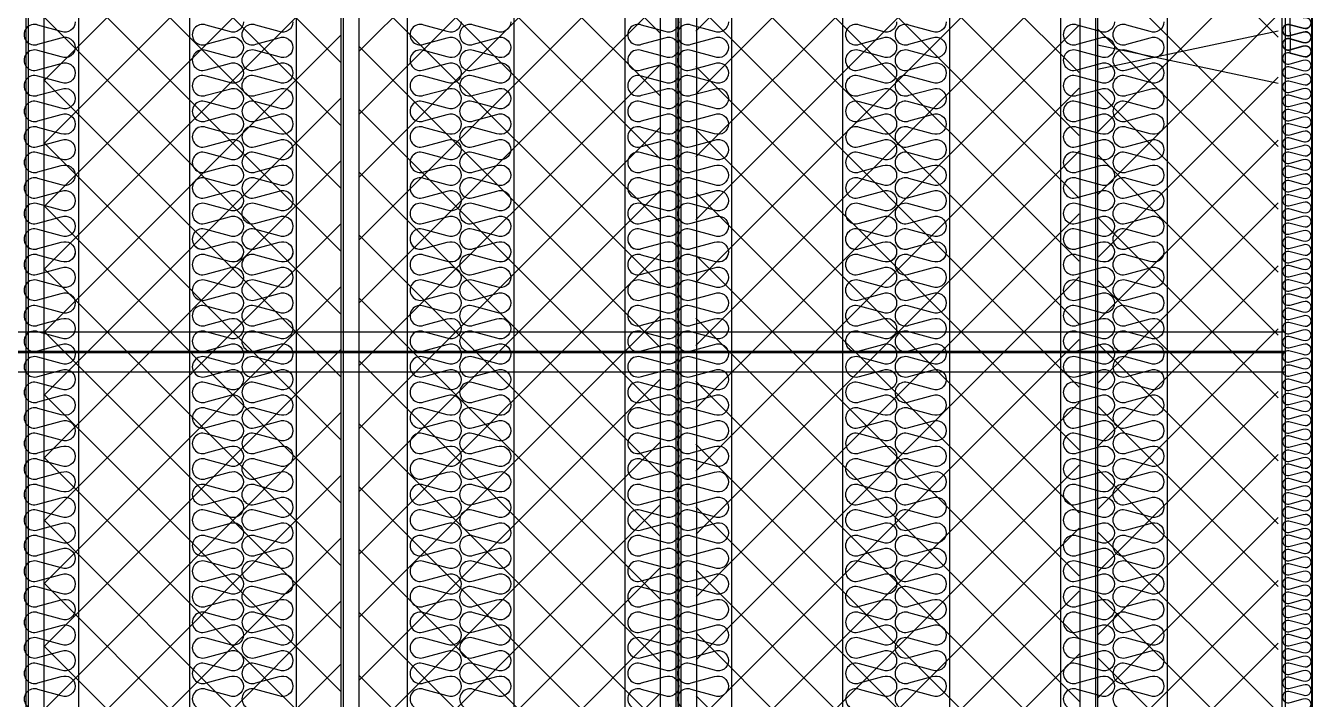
# Model space of a CAD drawing. Header units: millimetres. Extents: x 2773 to 32180, y 2797 to 23592.
# Drawn here: x 22864 to 24672, y 10596 to 11543 of the extents above; entities that cross this region are included whole.
import ezdxf

# ---------------------------------------------------------------- set-up
doc = ezdxf.new("R2010")
doc.units = ezdxf.units.MM
doc.layers.add('SMS', color=220, linetype='Continuous')

# ---------------------------------------------------------------- blocks, each defined once
blk = doc.blocks.new('2')
at = {"ltscale": 500}
h = blk.add_hatch(dxfattribs=at)
h.set_pattern_fill('ANSI37', color=251, scale=500)
h.set_pattern_definition([(45, (-5653.03, -2985.436), (-44.19417, 44.19417), []), (135, (-5653.03, -2985.436), (-44.19417, -44.19417), [])])
h.paths.add_polyline_path([(23806.2, 9625.4), (24344.8, 9625.4), (24343.2, 12481.1), (23804.6, 12481.1)])
h = blk.add_hatch(dxfattribs=at)
h.set_pattern_fill('ANSI37', color=251, scale=500)
h.set_pattern_definition([(45, (-5704.03, -2985.436), (-44.19417, 44.19417), []), (135, (-5704.03, -2985.436), (-44.19417, -44.19417), [])])
h.paths.add_polyline_path([(22888.8, 9625.4), (23306.6, 9625.4), (23306.6, 12458.4), (22888.8, 12458.4)])
h = blk.add_hatch(dxfattribs=at)
h.set_pattern_fill('ANSI37', color=251, scale=500)
h.set_pattern_definition([(45, (-5656.03, -2985.436), (-44.19417, 44.19417), []), (135, (-5656.03, -2985.436), (-44.19417, -44.19417), [])])
h.paths.add_polyline_path([(23755.1, 12458.4), (23331.6, 12458.4), (23331.6, 9625.4), (23755.1, 9625.4)])
at = {"color": 251, "ltscale": 500}
for p, q in [((22863.6, 12519.9), (22863.6, 9563.9)), ((23780.2, 12519.9), (23780.2, 9563.9)), ((23781.1, 12519.9), (23781.1, 9563.9)), ((22866.8, 12480.9), (22866.8, 9602.9)), ((22888.8, 12480.9), (22888.8, 9602.9)), ((23755.1, 12480.9), (23755.1, 9602.9)), ((23777.1, 12480.9), (23777.1, 9602.9)), ((23784.2, 12480.9), (23784.2, 9602.9)), ((23806.2, 12480.9), (23806.2, 9602.9)), ((23306.6, 12458.4), (23306.6, 9625.4)), ((23309.6, 12458.4), (23309.6, 9625.4)), ((23331.6, 12458.4), (23331.6, 9625.4)), ((24344.8, 12458.4), (24344.8, 9625.4)), ((24366.8, 12458.4), (24366.8, 9625.4)), ((24369.8, 12458.4), (24369.8, 9625.4))]:
    blk.add_line(p, q, dxfattribs=at)
at = {"color": 7}
for p, q in [((24628.6, 12522.9), (24628.6, 9602.9)), ((24670.6, 12522.9), (24670.6, 9522.9)), ((22937.6, 12481.1), (22937.6, 9602.9)), ((23093.6, 12481.1), (23093.6, 9602.9)), ((23243.6, 12481.1), (23243.6, 9602.9)), ((23399.6, 12481.1), (23399.6, 9602.9)), ((23549.6, 12481.1), (23549.6, 9602.9)), ((23705.6, 12481.1), (23705.6, 9602.9)), ((23855.6, 12481.1), (23855.6, 9602.9)), ((24011.6, 12481.1), (24011.6, 9602.9)), ((24161.6, 12481.1), (24161.6, 9602.9)), ((24317.6, 12481.1), (24317.6, 9602.9)), ((24467.6, 12481.1), (24467.6, 9602.9))]:
    blk.add_line(p, q, dxfattribs=at)
for p, q in [((24670.6, 12522.9), (24670.6, 9522.9)), ((24633.4, 12166.6), (24633.4, 9979.2)), ((24671.6, 11875.6), (24671.6, 9979.2)), ((24671.6, 11875.6), (24671.6, 9979.2)), ((21709.8, 11112.8), (24633.4, 11112.8)), ((21709.8, 11085.6), (24633.4, 11085.6)), ((21709.8, 11083.7), (24633.4, 11083.7)), ((21709.8, 11056.5), (24633.4, 11056.5))]:
    blk.add_line(p, q)
at = {"color": 251, "linetype": 'Continuous', "ltscale": 500}
for p, q in [((24623.6, 11526.8), (24369.8, 11780.7)), ((24369.8, 11393.4), (24623.6, 11647.2)), ((24623.6, 11373.3), (24369.8, 11627.1)), ((24369.8, 11305), (24623.6, 11558.8)), ((24623.6, 11284.9), (24369.8, 11538.7)), ((24369.8, 11481.8), (24623.6, 11535.6)), ((24623.6, 11461.7), (24369.8, 11515.5)), ((24369.8, 11216.6), (24623.6, 11470.5)), ((24623.6, 11196.5), (24369.8, 11450.3)), ((24369.8, 11128.2), (24623.6, 11382.1)), ((24623.6, 11108.1), (24369.8, 11362)), ((24369.8, 11039.8), (24623.6, 11293.7)), ((24623.6, 11019.7), (24369.8, 11273.6)), ((24369.8, 10951.4), (24623.6, 11205.3)), ((24623.6, 10931.3), (24369.8, 11185.2)), ((24369.8, 10863.1), (24623.6, 11116.9)), ((24623.6, 10842.9), (24369.8, 11096.8)), ((24369.8, 10774.7), (24623.6, 11028.5)), ((24623.6, 10754.6), (24369.8, 11008.4)), ((24369.8, 10686.3), (24623.6, 10940.1)), ((24623.6, 10666.2), (24369.8, 10920)), ((24369.8, 10597.9), (24623.6, 10851.7)), ((24623.6, 10577.8), (24369.8, 10831.6)), ((24369.8, 10509.5), (24623.6, 10763.3)), ((24623.6, 10489.4), (24369.8, 10743.2)), ((24369.8, 10421.1), (24623.6, 10675)), ((24623.6, 10401), (24369.8, 10654.9))]:
    blk.add_line(p, q, dxfattribs=at)
at = {"ltscale": 500, "elevation": 0}
blk.add_lwpolyline([(21671.6, 12231.9), (24671.6, 12231.9), (24671.6, 9522.8), (21671.6, 9522.8)], close=True, dxfattribs=at)
at = {"layer": 'SMS', "color": 5}
for points in [[(22933.1, 11548.2, -0.524856), (22913.6, 11534.8), (22880.8, 11543.7, 1.449198), (22880.8, 11516.8), (22913.6, 11525.7, -0.524856), (22933.1, 11512.3, -0.524856), (22913.6, 11498.9), (22880.8, 11507.8, 1.449198), (22880.8, 11480.9), (22913.6, 11489.8, -0.524856), (22933.1, 11476.4, -0.524856), (22913.6, 11462.9), (22880.8, 11471.9, 1.449198), (22880.8, 11445), (22913.6, 11453.9, -0.524856), (22933.1, 11440.5, -0.524856), (22913.6, 11427), (22880.8, 11435.9, 1.449198), (22880.8, 11409.1), (22913.6, 11418, -0.524856), (22933.1, 11404.6, -0.524856), (22913.6, 11391.1), (22880.8, 11400, 1.449198), (22880.8, 11373.2), (22913.6, 11382.1, -0.524856), (22933.1, 11368.6, -0.524856), (22913.6, 11355.2), (22880.8, 11364.1, 1.449198), (22880.8, 11337.3), (22913.6, 11346.2, -0.524856), (22933.1, 11332.7, -0.524856), (22913.6, 11319.3), (22880.8, 11328.2, 1.449198), (22880.8, 11301.4), (22913.6, 11310.3, -0.524856), (22933.1, 11296.8, -0.524856), (22913.6, 11283.4), (22880.8, 11292.3, 1.449198), (22880.8, 11265.4), (22913.6, 11274.3, -0.524856), (22933.1, 11260.9, -0.524856), (22913.6, 11247.5), (22880.8, 11256.4, 1.449198), (22880.8, 11229.5), (22913.6, 11238.4, -0.524856), (22933.1, 11225, -0.417249), (22918.6, 11210.6)], [(23169.5, 11548.2, -0.524856), (23150, 11534.8), (23117.1, 11543.7, 1.449198), (23117.1, 11516.8), (23150, 11525.7, -0.524856), (23169.5, 11512.3, -0.524856), (23150, 11498.9), (23117.1, 11507.8, 1.449198), (23117.1, 11480.9), (23150, 11489.8, -0.524856), (23169.5, 11476.4, -0.524856), (23150, 11462.9), (23117.1, 11471.9, 1.449198), (23117.1, 11445), (23150, 11453.9, -0.524856), (23169.5, 11440.5, -0.524856), (23150, 11427), (23117.1, 11435.9, 1.449198), (23117.1, 11409.1), (23150, 11418, -0.524856), (23169.5, 11404.6, -0.524856), (23150, 11391.1), (23117.1, 11400, 1.449198), (23117.1, 11373.2), (23150, 11382.1, -0.524856), (23169.5, 11368.6, -0.524856), (23150, 11355.2), (23117.1, 11364.1, 1.449198), (23117.1, 11337.3), (23150, 11346.2, -0.524856), (23169.5, 11332.7, -0.524856), (23150, 11319.3), (23117.1, 11328.2, 1.449198), (23117.1, 11301.4), (23150, 11310.3, -0.524856), (23169.5, 11296.8, -0.524856), (23150, 11283.4), (23117.1, 11292.3, 1.449198), (23117.1, 11265.4), (23150, 11274.3, -0.524856), (23169.5, 11260.9, -0.524856), (23150, 11247.5), (23117.1, 11256.4, 1.449198), (23117.1, 11229.5), (23150, 11238.4, -0.524856), (23169.5, 11225, -0.417249), (23155, 11210.6)], [(23239.1, 11548.2, -0.524856), (23219.6, 11534.8), (23186.8, 11543.7, 1.449198), (23186.8, 11516.8), (23219.6, 11525.7, -0.524856), (23239.1, 11512.3, -0.524856), (23219.6, 11498.9), (23186.8, 11507.8, 1.449198), (23186.8, 11480.9), (23219.6, 11489.8, -0.524856), (23239.1, 11476.4, -0.524856), (23219.6, 11462.9), (23186.8, 11471.9, 1.449198), (23186.8, 11445), (23219.6, 11453.9, -0.524856), (23239.1, 11440.5, -0.524856), (23219.6, 11427), (23186.8, 11435.9, 1.449198), (23186.8, 11409.1), (23219.6, 11418, -0.524856), (23239.1, 11404.6, -0.524856), (23219.6, 11391.1), (23186.8, 11400, 1.449198), (23186.8, 11373.2), (23219.6, 11382.1, -0.524856), (23239.1, 11368.6, -0.524856), (23219.6, 11355.2), (23186.8, 11364.1, 1.449198), (23186.8, 11337.3), (23219.6, 11346.2, -0.524856), (23239.1, 11332.7, -0.524856), (23219.6, 11319.3), (23186.8, 11328.2, 1.449198), (23186.8, 11301.4), (23219.6, 11310.3, -0.524856), (23239.1, 11296.8, -0.524856), (23219.6, 11283.4), (23186.8, 11292.3, 1.449198), (23186.8, 11265.4), (23219.6, 11274.3, -0.524856), (23239.1, 11260.9, -0.524856), (23219.6, 11247.5), (23186.8, 11256.4, 1.449198), (23186.8, 11229.5), (23219.6, 11238.4, -0.524856), (23239.1, 11225, -0.417249), (23224.6, 11210.6)], [(23475.5, 11548.2, -0.524856), (23456, 11534.8), (23423.1, 11543.7, 1.449198), (23423.1, 11516.8), (23456, 11525.7, -0.524856), (23475.5, 11512.3, -0.524856), (23456, 11498.9), (23423.1, 11507.8, 1.449198), (23423.1, 11480.9), (23456, 11489.8, -0.524856), (23475.5, 11476.4, -0.524856), (23456, 11462.9), (23423.1, 11471.9, 1.449198), (23423.1, 11445), (23456, 11453.9, -0.524856), (23475.5, 11440.5, -0.524856), (23456, 11427), (23423.1, 11435.9, 1.449198), (23423.1, 11409.1), (23456, 11418, -0.524856), (23475.5, 11404.6, -0.524856), (23456, 11391.1), (23423.1, 11400, 1.449198), (23423.1, 11373.2), (23456, 11382.1, -0.524856), (23475.5, 11368.6, -0.524856), (23456, 11355.2), (23423.1, 11364.1, 1.449198), (23423.1, 11337.3), (23456, 11346.2, -0.524856), (23475.5, 11332.7, -0.524856), (23456, 11319.3), (23423.1, 11328.2, 1.449198), (23423.1, 11301.4), (23456, 11310.3, -0.524856), (23475.5, 11296.8, -0.524856), (23456, 11283.4), (23423.1, 11292.3, 1.449198), (23423.1, 11265.4), (23456, 11274.3, -0.524856), (23475.5, 11260.9, -0.524856), (23456, 11247.5), (23423.1, 11256.4, 1.449198), (23423.1, 11229.5), (23456, 11238.4, -0.524856), (23475.5, 11225, -0.417249), (23461, 11210.6)], [(23545.1, 11548.2, -0.524856), (23525.6, 11534.8), (23492.8, 11543.7, 1.449198), (23492.8, 11516.8), (23525.6, 11525.7, -0.524856), (23545.1, 11512.3, -0.524856), (23525.6, 11498.9), (23492.8, 11507.8, 1.449198), (23492.8, 11480.9), (23525.6, 11489.8, -0.524856), (23545.1, 11476.4, -0.524856), (23525.6, 11462.9), (23492.8, 11471.9, 1.449198), (23492.8, 11445), (23525.6, 11453.9, -0.524856), (23545.1, 11440.5, -0.524856), (23525.6, 11427), (23492.8, 11435.9, 1.449198), (23492.8, 11409.1), (23525.6, 11418, -0.524856), (23545.1, 11404.6, -0.524856), (23525.6, 11391.1), (23492.8, 11400, 1.449198), (23492.8, 11373.2), (23525.6, 11382.1, -0.524856), (23545.1, 11368.6, -0.524856), (23525.6, 11355.2), (23492.8, 11364.1, 1.449198), (23492.8, 11337.3), (23525.6, 11346.2, -0.524856), (23545.1, 11332.7, -0.524856), (23525.6, 11319.3), (23492.8, 11328.2, 1.449198), (23492.8, 11301.4), (23525.6, 11310.3, -0.524856), (23545.1, 11296.8, -0.524856), (23525.6, 11283.4), (23492.8, 11292.3, 1.449198), (23492.8, 11265.4), (23525.6, 11274.3, -0.524856), (23545.1, 11260.9, -0.524856), (23525.6, 11247.5), (23492.8, 11256.4, 1.449198), (23492.8, 11229.5), (23525.6, 11238.4, -0.524856), (23545.1, 11225, -0.417249), (23530.6, 11210.6)], [(23781.5, 11548.2, -0.524856), (23762, 11534.8), (23729.1, 11543.7, 1.449198), (23729.1, 11516.8), (23762, 11525.7, -0.524856), (23781.5, 11512.3, -0.524856), (23762, 11498.9), (23729.1, 11507.8, 1.449198), (23729.1, 11480.9), (23762, 11489.8, -0.524856), (23781.5, 11476.4, -0.524856), (23762, 11462.9), (23729.1, 11471.9, 1.449198), (23729.1, 11445), (23762, 11453.9, -0.524856), (23781.5, 11440.5, -0.524856), (23762, 11427), (23729.1, 11435.9, 1.449198), (23729.1, 11409.1), (23762, 11418, -0.524856), (23781.5, 11404.6, -0.524856), (23762, 11391.1), (23729.1, 11400, 1.449198), (23729.1, 11373.2), (23762, 11382.1, -0.524856), (23781.5, 11368.6, -0.524856), (23762, 11355.2), (23729.1, 11364.1, 1.449198), (23729.1, 11337.3), (23762, 11346.2, -0.524856), (23781.5, 11332.7, -0.524856), (23762, 11319.3), (23729.1, 11328.2, 1.449198), (23729.1, 11301.4), (23762, 11310.3, -0.524856), (23781.5, 11296.8, -0.524856), (23762, 11283.4), (23729.1, 11292.3, 1.449198), (23729.1, 11265.4), (23762, 11274.3, -0.524856), (23781.5, 11260.9, -0.524856), (23762, 11247.5), (23729.1, 11256.4, 1.449198), (23729.1, 11229.5), (23762, 11238.4, -0.524856), (23781.5, 11225, -0.417249), (23767, 11210.6)], [(23851.1, 11548.2, -0.524856), (23831.6, 11534.8), (23798.8, 11543.7, 1.449198), (23798.8, 11516.8), (23831.6, 11525.7, -0.524856), (23851.1, 11512.3, -0.524856), (23831.6, 11498.9), (23798.8, 11507.8, 1.449198), (23798.8, 11480.9), (23831.6, 11489.8, -0.524856), (23851.1, 11476.4, -0.524856), (23831.6, 11462.9), (23798.8, 11471.9, 1.449198), (23798.8, 11445), (23831.6, 11453.9, -0.524856), (23851.1, 11440.5, -0.524856), (23831.6, 11427), (23798.8, 11435.9, 1.449198), (23798.8, 11409.1), (23831.6, 11418, -0.524856), (23851.1, 11404.6, -0.524856), (23831.6, 11391.1), (23798.8, 11400, 1.449198), (23798.8, 11373.2), (23831.6, 11382.1, -0.524856), (23851.1, 11368.6, -0.524856), (23831.6, 11355.2), (23798.8, 11364.1, 1.449198), (23798.8, 11337.3), (23831.6, 11346.2, -0.524856), (23851.1, 11332.7, -0.524856), (23831.6, 11319.3), (23798.8, 11328.2, 1.449198), (23798.8, 11301.4), (23831.6, 11310.3, -0.524856), (23851.1, 11296.8, -0.524856), (23831.6, 11283.4), (23798.8, 11292.3, 1.449198), (23798.8, 11265.4), (23831.6, 11274.3, -0.524856), (23851.1, 11260.9, -0.524856), (23831.6, 11247.5), (23798.8, 11256.4, 1.449198), (23798.8, 11229.5), (23831.6, 11238.4, -0.524856), (23851.1, 11225, -0.417249), (23836.6, 11210.6)], [(24087.5, 11548.2, -0.524856), (24068, 11534.8), (24035.1, 11543.7, 1.449198), (24035.1, 11516.8), (24068, 11525.7, -0.524856), (24087.5, 11512.3, -0.524856), (24068, 11498.9), (24035.1, 11507.8, 1.449198), (24035.1, 11480.9), (24068, 11489.8, -0.524856), (24087.5, 11476.4, -0.524856), (24068, 11462.9), (24035.1, 11471.9, 1.449198), (24035.1, 11445), (24068, 11453.9, -0.524856), (24087.5, 11440.5, -0.524856), (24068, 11427), (24035.1, 11435.9, 1.449198), (24035.1, 11409.1), (24068, 11418, -0.524856), (24087.5, 11404.6, -0.524856), (24068, 11391.1), (24035.1, 11400, 1.449198), (24035.1, 11373.2), (24068, 11382.1, -0.524856), (24087.5, 11368.6, -0.524856), (24068, 11355.2), (24035.1, 11364.1, 1.449198), (24035.1, 11337.3), (24068, 11346.2, -0.524856), (24087.5, 11332.7, -0.524856), (24068, 11319.3), (24035.1, 11328.2, 1.449198), (24035.1, 11301.4), (24068, 11310.3, -0.524856), (24087.5, 11296.8, -0.524856), (24068, 11283.4), (24035.1, 11292.3, 1.449198), (24035.1, 11265.4), (24068, 11274.3, -0.524856), (24087.5, 11260.9, -0.524856), (24068, 11247.5), (24035.1, 11256.4, 1.449198), (24035.1, 11229.5), (24068, 11238.4, -0.524856), (24087.5, 11225, -0.417249), (24073, 11210.6)], [(24157.1, 11548.2, -0.524856), (24137.6, 11534.8), (24104.8, 11543.7, 1.449198), (24104.8, 11516.8), (24137.6, 11525.7, -0.524856), (24157.1, 11512.3, -0.524856), (24137.6, 11498.9), (24104.8, 11507.8, 1.449198), (24104.8, 11480.9), (24137.6, 11489.8, -0.524856), (24157.1, 11476.4, -0.524856), (24137.6, 11462.9), (24104.8, 11471.9, 1.449198), (24104.8, 11445), (24137.6, 11453.9, -0.524856), (24157.1, 11440.5, -0.524856), (24137.6, 11427), (24104.8, 11435.9, 1.449198), (24104.8, 11409.1), (24137.6, 11418, -0.524856), (24157.1, 11404.6, -0.524856), (24137.6, 11391.1), (24104.8, 11400, 1.449198), (24104.8, 11373.2), (24137.6, 11382.1, -0.524856), (24157.1, 11368.6, -0.524856), (24137.6, 11355.2), (24104.8, 11364.1, 1.449198), (24104.8, 11337.3), (24137.6, 11346.2, -0.524856), (24157.1, 11332.7, -0.524856), (24137.6, 11319.3), (24104.8, 11328.2, 1.449198), (24104.8, 11301.4), (24137.6, 11310.3, -0.524856), (24157.1, 11296.8, -0.524856), (24137.6, 11283.4), (24104.8, 11292.3, 1.449198), (24104.8, 11265.4), (24137.6, 11274.3, -0.524856), (24157.1, 11260.9, -0.524856), (24137.6, 11247.5), (24104.8, 11256.4, 1.449198), (24104.8, 11229.5), (24137.6, 11238.4, -0.524856), (24157.1, 11225, -0.417249), (24142.6, 11210.6)], [(24393.5, 11548.2, -0.524856), (24374, 11534.8), (24341.1, 11543.7, 1.449198), (24341.1, 11516.8), (24374, 11525.7, -0.524856), (24393.5, 11512.3, -0.524856), (24374, 11498.9), (24341.1, 11507.8, 1.449198), (24341.1, 11480.9), (24374, 11489.8, -0.524856), (24393.5, 11476.4, -0.524856), (24374, 11462.9), (24341.1, 11471.9, 1.449198), (24341.1, 11445), (24374, 11453.9, -0.524856), (24393.5, 11440.5, -0.524856), (24374, 11427), (24341.1, 11435.9, 1.449198), (24341.1, 11409.1), (24374, 11418, -0.524856), (24393.5, 11404.6, -0.524856), (24374, 11391.1), (24341.1, 11400, 1.449198), (24341.1, 11373.2), (24374, 11382.1, -0.524856), (24393.5, 11368.6, -0.524856), (24374, 11355.2), (24341.1, 11364.1, 1.449198), (24341.1, 11337.3), (24374, 11346.2, -0.524856), (24393.5, 11332.7, -0.524856), (24374, 11319.3), (24341.1, 11328.2, 1.449198), (24341.1, 11301.4), (24374, 11310.3, -0.524856), (24393.5, 11296.8, -0.524856), (24374, 11283.4), (24341.1, 11292.3, 1.449198), (24341.1, 11265.4), (24374, 11274.3, -0.524856), (24393.5, 11260.9, -0.524856), (24374, 11247.5), (24341.1, 11256.4, 1.449198), (24341.1, 11229.5), (24374, 11238.4, -0.524856), (24393.5, 11225, -0.417249), (24379, 11210.6)], [(24463.1, 11548.2, -0.524856), (24443.6, 11534.8), (24410.8, 11543.7, 1.449198), (24410.8, 11516.8), (24443.6, 11525.7, -0.524856), (24463.1, 11512.3, -0.524856), (24443.6, 11498.9), (24410.8, 11507.8, 1.449198), (24410.8, 11480.9), (24443.6, 11489.8, -0.524856), (24463.1, 11476.4, -0.524856), (24443.6, 11462.9), (24410.8, 11471.9, 1.449198), (24410.8, 11445), (24443.6, 11453.9, -0.524856), (24463.1, 11440.5, -0.524856), (24443.6, 11427), (24410.8, 11435.9, 1.449198), (24410.8, 11409.1), (24443.6, 11418, -0.524856), (24463.1, 11404.6, -0.524856), (24443.6, 11391.1), (24410.8, 11400, 1.449198), (24410.8, 11373.2), (24443.6, 11382.1, -0.524856), (24463.1, 11368.6, -0.524856), (24443.6, 11355.2), (24410.8, 11364.1, 1.449198), (24410.8, 11337.3), (24443.6, 11346.2, -0.524856), (24463.1, 11332.7, -0.524856), (24443.6, 11319.3), (24410.8, 11328.2, 1.449198), (24410.8, 11301.4), (24443.6, 11310.3, -0.524856), (24463.1, 11296.8, -0.524856), (24443.6, 11283.4), (24410.8, 11292.3, 1.449198), (24410.8, 11265.4), (24443.6, 11274.3, -0.524856), (24463.1, 11260.9, -0.524856), (24443.6, 11247.5), (24410.8, 11256.4, 1.449198), (24410.8, 11229.5), (24443.6, 11238.4, -0.524856), (24463.1, 11225, -0.417249), (24448.6, 11210.6)], [(24658.9, 11553.8, -1.449198), (24658.9, 11538.9), (24640.6, 11543.8, 0.524856), (24629.8, 11536.3, 0.524856), (24640.6, 11528.9), (24658.9, 11533.8, -1.449198), (24658.9, 11518.9), (24640.6, 11523.9, 0.524856), (24629.8, 11516.4, 0.524856), (24640.6, 11508.9), (24658.9, 11513.9, -1.449198), (24658.9, 11499), (24640.6, 11503.9, 0.035756), (24629.8, 11696.4, 0.524856)], [(24658.9, 11554.3, -1.449198), (24658.9, 11539.4), (24640.6, 11544.3, 0.524856), (24629.8, 11536.8, 0.524856), (24640.6, 11529.4), (24658.9, 11534.3, -1.449198), (24658.9, 11519.4), (24640.6, 11524.4, 0.524856), (24629.8, 11516.9, 0.524856), (24640.6, 11509.4), (24658.9, 11514.4, -1.449198), (24658.9, 11499.5), (24640.6, 11504.4, 0.524856), (24629.8, 11496.9, 0.524856), (24640.6, 11489.5), (24658.9, 11494.4, -1.449198), (24658.9, 11479.5), (24640.6, 11484.5, 0.524856), (24629.8, 11477, 0.524856), (24640.6, 11469.5), (24658.9, 11474.5, -1.449198), (24658.9, 11459.6), (24640.6, 11464.5, 0.524856), (24629.8, 11457, 0.524856), (24640.6, 11449.6), (24658.9, 11454.5, -1.449198), (24658.9, 11439.6), (24640.6, 11444.6, 0.524856), (24629.8, 11437.1, 0.524856), (24640.6, 11429.6), (24658.9, 11434.6, -1.449198), (24658.9, 11419.7), (24640.6, 11424.6, 0.524856), (24629.8, 11417.1, 0.524856), (24640.6, 11409.7), (24658.9, 11414.6, -1.449198), (24658.9, 11399.7), (24640.6, 11404.7, 0.524856), (24629.8, 11397.2, 0.524856), (24640.6, 11389.7), (24658.9, 11394.7, -1.449198), (24658.9, 11379.8), (24640.6, 11384.7, 0.524856), (24629.8, 11377.2, 0.417249), (24637.9, 11369.3)], [(24669.4, 11385.2, -0.446849), (24658.9, 11379.8), (24640.6, 11384.7, 0.524856), (24629.8, 11377.2, 0.524856), (24640.6, 11369.8), (24658.9, 11374.7, -1.449198), (24658.9, 11359.8), (24640.6, 11364.8, 0.524856), (24629.8, 11357.3, 0.524856), (24640.6, 11349.8), (24658.9, 11354.8, -1.449198), (24658.9, 11339.9), (24640.6, 11344.8, 0.524856), (24629.8, 11337.3, 0.524856), (24640.6, 11329.9), (24658.9, 11334.8, -1.449198), (24658.9, 11319.9), (24640.6, 11324.9, 0.524856), (24629.8, 11317.4, 0.524856), (24640.6, 11309.9), (24658.9, 11314.9, -1.449198), (24658.9, 11300), (24640.6, 11304.9, 0.524856), (24629.8, 11297.4, 0.524856), (24640.6, 11290), (24658.9, 11294.9, -1.449198), (24658.9, 11280), (24640.6, 11285, 0.524856), (24629.8, 11277.5, 0.524856), (24640.6, 11270), (24658.9, 11275, -1.449198), (24658.9, 11260.1), (24640.6, 11265, 0.524856), (24629.8, 11257.5, 0.524856), (24640.6, 11250.1), (24658.9, 11255, -1.449198), (24658.9, 11240.1), (24640.6, 11245.1, 0.524856), (24629.8, 11237.6, 0.524856), (24640.6, 11230.1), (24658.9, 11235.1, -1.449198), (24658.9, 11220.2), (24640.6, 11225.1, 0.524856), (24629.8, 11217.6, 0.524856), (24640.6, 11210.2), (24658.9, 11215.1, -1.449198), (24658.9, 11200.2), (24640.6, 11205.2, 0.524856), (24629.8, 11197.7, 0.524856), (24640.6, 11190.2), (24658.9, 11195.2, -1.449198), (24658.9, 11180.3), (24640.6, 11185.2, 0.524856), (24629.8, 11177.7, 0.524856), (24640.6, 11170.3), (24658.9, 11175.2, -1.449198), (24658.9, 11160.3), (24640.6, 11165.3, 0.524856), (24629.8, 11157.8, 0.524856), (24640.6, 11150.3), (24658.9, 11155.3, -1.449198), (24658.9, 11140.4), (24640.6, 11145.3, 0.524856), (24629.8, 11137.8, 0.524856), (24640.6, 11130.4), (24658.9, 11135.3, -1.449198), (24658.9, 11120.4), (24640.6, 11125.4, 0.524856), (24629.8, 11117.9, 0.524856), (24640.6, 11110.4), (24658.9, 11115.4, -1.449198), (24658.9, 11100.5), (24640.6, 11105.4, 0.524856), (24629.8, 11097.9, 0.524856), (24640.6, 11090.5), (24658.9, 11095.4, -1.449198), (24658.9, 11080.5), (24640.6, 11085.5, 0.524856), (24629.8, 11078, 0.524856), (24640.6, 11070.5), (24658.9, 11075.5, -1.449198), (24658.9, 11060.6), (24640.6, 11065.5, 0.524856), (24629.8, 11058, 0.524856), (24640.6, 11050.6), (24658.9, 11055.5, -1.449198), (24658.9, 11040.6), (24640.6, 11045.6, 0.524856), (24629.8, 11038.1, 0.524856), (24640.6, 11030.6), (24658.9, 11035.6, -1.449198), (24658.9, 11020.7), (24640.6, 11025.6, 0.524856), (24629.8, 11018.1, 0.524856), (24640.6, 11010.7), (24658.9, 11015.6, -1.449198), (24658.9, 11000.7), (24640.6, 11005.7, 0.524856), (24629.8, 10998.2, 0.524856), (24640.6, 10990.7), (24658.9, 10995.7, -1.449198), (24658.9, 10980.8), (24640.6, 10985.7, 0.524856), (24629.8, 10978.2, 0.524856), (24640.6, 10970.8), (24658.9, 10975.7, -1.449198), (24658.9, 10960.8), (24640.6, 10965.8, 0.524856), (24629.8, 10958.3, 0.524856), (24640.6, 10950.8), (24658.9, 10955.8, -1.449198), (24658.9, 10940.9), (24640.6, 10945.8, 0.524856), (24629.8, 10938.3, 0.524856), (24640.6, 10930.9), (24658.9, 10935.8, -1.449198), (24658.9, 10920.9), (24640.6, 10925.9, 0.524856), (24629.8, 10918.4, 0.524856), (24640.6, 10910.9), (24658.9, 10915.9, -1.449198), (24658.9, 10901), (24640.6, 10905.9, 0.524856), (24629.8, 10898.4, 0.524856), (24640.6, 10891), (24658.9, 10895.9, -1.449198), (24658.9, 10881), (24640.6, 10886, 0.524856), (24629.8, 10878.5, 0.524856), (24640.6, 10871), (24658.9, 10876, -1.449198), (24658.9, 10861.1), (24640.6, 10866, 0.524856), (24629.8, 10858.5, 0.524856), (24640.6, 10851.1), (24658.9, 10856, -1.449198), (24658.9, 10841.1), (24640.6, 10846.1, 0.524856), (24629.8, 10838.6, 0.524856), (24640.6, 10831.1), (24658.9, 10836.1, -1.449198), (24658.9, 10821.2), (24640.6, 10826.1, 0.524856), (24629.8, 10818.6, 0.524856), (24640.6, 10811.2), (24658.9, 10816.1, -1.449198), (24658.9, 10801.2), (24640.6, 10806.2, 0.524856), (24629.8, 10798.7, 0.417249), (24637.9, 10790.7)], [(22861.7, 11239.4, 0.446849), (22880.8, 11229.5), (22913.6, 11238.4, -0.524856), (22933.1, 11225, -0.524856), (22913.6, 11211.6), (22880.8, 11220.5, 1.449198), (22880.8, 11193.6), (22913.6, 11202.5, -0.524856), (22933.1, 11189.1, -0.524856), (22913.6, 11175.7), (22880.8, 11184.6, 1.449198), (22880.8, 11157.7), (22913.6, 11166.6, -0.524856), (22933.1, 11153.2, -0.524856), (22913.6, 11139.8), (22880.8, 11148.7, 1.449198), (22880.8, 11121.8), (22913.6, 11130.7, -0.524856), (22933.1, 11117.3, -0.524856), (22913.6, 11103.8), (22880.8, 11112.8, 1.449198), (22880.8, 11085.9), (22913.6, 11094.8, -0.524856), (22933.1, 11081.4, -0.524856), (22913.6, 11067.9), (22880.8, 11076.8, 1.449198), (22880.8, 11050), (22913.6, 11058.9, -0.524856), (22933.1, 11045.5, -0.524856), (22913.6, 11032), (22880.8, 11040.9, 1.449198), (22880.8, 11014.1), (22913.6, 11023, -0.524856), (22933.1, 11009.5, -0.524856), (22913.6, 10996.1), (22880.8, 11005, 1.449198), (22880.8, 10978.2), (22913.6, 10987.1, -0.524856), (22933.1, 10973.6, -0.524856), (22913.6, 10960.2), (22880.8, 10969.1, 1.449198), (22880.8, 10942.3), (22913.6, 10951.2, -0.524856), (22933.1, 10937.7, -0.524856), (22913.6, 10924.3), (22880.8, 10933.2, 1.449198), (22880.8, 10906.3), (22913.6, 10915.2, -0.524856), (22933.1, 10901.8, -0.524856), (22913.6, 10888.4), (22880.8, 10897.3, 1.449198), (22880.8, 10870.4), (22913.6, 10879.3, -0.524856), (22933.1, 10865.9, -0.524856), (22913.6, 10852.5), (22880.8, 10861.4, 1.449198), (22880.8, 10834.5), (22913.6, 10843.4, -0.524856), (22933.1, 10830, -0.524856), (22913.6, 10816.6), (22880.8, 10825.5, 1.449198), (22880.8, 10798.6), (22913.6, 10807.5, -0.524856), (22933.1, 10794.1, -0.524856), (22913.6, 10780.7), (22880.8, 10789.6, 1.449198), (22880.8, 10762.7), (22913.6, 10771.6, -0.524856), (22933.1, 10758.2, -0.524856), (22913.6, 10744.7), (22880.8, 10753.7, 1.449198), (22880.8, 10726.8), (22913.6, 10735.7, -0.524856), (22933.1, 10722.3, -0.524856), (22913.6, 10708.8), (22880.8, 10717.7, 1.449198), (22880.8, 10690.9), (22913.6, 10699.8, -0.524856), (22933.1, 10686.4, -0.524856), (22913.6, 10672.9), (22880.8, 10681.8, 1.449198), (22880.8, 10655), (22913.6, 10663.9, -0.524856), (22933.1, 10650.4, -0.524856), (22913.6, 10637), (22880.8, 10645.9, 1.449198), (22880.8, 10619.1), (22913.6, 10628, -0.524856), (22933.1, 10614.5, -0.524856), (22913.6, 10601.1), (22880.8, 10610, 1.449198), (22880.8, 10583.2)], [(23098.1, 11239.4, 0.446849), (23117.1, 11229.5), (23150, 11238.4, -0.524856), (23169.5, 11225, -0.524856), (23150, 11211.6), (23117.1, 11220.5, 1.449198), (23117.1, 11193.6), (23150, 11202.5, -0.524856), (23169.5, 11189.1, -0.524856), (23150, 11175.7), (23117.1, 11184.6, 1.449198), (23117.1, 11157.7), (23150, 11166.6, -0.524856), (23169.5, 11153.2, -0.524856), (23150, 11139.8), (23117.1, 11148.7, 1.449198), (23117.1, 11121.8), (23150, 11130.7, -0.524856), (23169.5, 11117.3, -0.524856), (23150, 11103.8), (23117.1, 11112.8, 1.449198), (23117.1, 11085.9), (23150, 11094.8, -0.524856), (23169.5, 11081.4, -0.524856), (23150, 11067.9), (23117.1, 11076.8, 1.449198), (23117.1, 11050), (23150, 11058.9, -0.524856), (23169.5, 11045.5, -0.524856), (23150, 11032), (23117.1, 11040.9, 1.449198), (23117.1, 11014.1), (23150, 11023, -0.524856), (23169.5, 11009.5, -0.524856), (23150, 10996.1), (23117.1, 11005, 1.449198), (23117.1, 10978.2), (23150, 10987.1, -0.524856), (23169.5, 10973.6, -0.524856), (23150, 10960.2), (23117.1, 10969.1, 1.449198), (23117.1, 10942.3), (23150, 10951.2, -0.524856), (23169.5, 10937.7, -0.524856), (23150, 10924.3), (23117.1, 10933.2, 1.449198), (23117.1, 10906.3), (23150, 10915.2, -0.524856), (23169.5, 10901.8, -0.524856), (23150, 10888.4), (23117.1, 10897.3, 1.449198), (23117.1, 10870.4), (23150, 10879.3, -0.524856), (23169.5, 10865.9, -0.524856), (23150, 10852.5), (23117.1, 10861.4, 1.449198), (23117.1, 10834.5), (23150, 10843.4, -0.524856), (23169.5, 10830, -0.524856), (23150, 10816.6), (23117.1, 10825.5, 1.449198), (23117.1, 10798.6), (23150, 10807.5, -0.524856), (23169.5, 10794.1, -0.524856), (23150, 10780.7), (23117.1, 10789.6, 1.449198), (23117.1, 10762.7), (23150, 10771.6, -0.524856), (23169.5, 10758.2, -0.524856), (23150, 10744.7), (23117.1, 10753.7, 1.449198), (23117.1, 10726.8), (23150, 10735.7, -0.524856), (23169.5, 10722.3, -0.524856), (23150, 10708.8), (23117.1, 10717.7, 1.449198), (23117.1, 10690.9), (23150, 10699.8, -0.524856), (23169.5, 10686.4, -0.524856), (23150, 10672.9), (23117.1, 10681.8, 1.449198), (23117.1, 10655), (23150, 10663.9, -0.524856), (23169.5, 10650.4, -0.524856), (23150, 10637), (23117.1, 10645.9, 1.449198), (23117.1, 10619.1), (23150, 10628, -0.524856), (23169.5, 10614.5, -0.524856), (23150, 10601.1), (23117.1, 10610, 1.449198), (23117.1, 10583.2)], [(23167.7, 11239.4, 0.446849), (23186.8, 11229.5), (23219.6, 11238.4, -0.524856), (23239.1, 11225, -0.524856), (23219.6, 11211.6), (23186.8, 11220.5, 1.449198), (23186.8, 11193.6), (23219.6, 11202.5, -0.524856), (23239.1, 11189.1, -0.524856), (23219.6, 11175.7), (23186.8, 11184.6, 1.449198), (23186.8, 11157.7), (23219.6, 11166.6, -0.524856), (23239.1, 11153.2, -0.524856), (23219.6, 11139.8), (23186.8, 11148.7, 1.449198), (23186.8, 11121.8), (23219.6, 11130.7, -0.524856), (23239.1, 11117.3, -0.524856), (23219.6, 11103.8), (23186.8, 11112.8, 1.449198), (23186.8, 11085.9), (23219.6, 11094.8, -0.524856), (23239.1, 11081.4, -0.524856), (23219.6, 11067.9), (23186.8, 11076.8, 1.449198), (23186.8, 11050), (23219.6, 11058.9, -0.524856), (23239.1, 11045.5, -0.524856), (23219.6, 11032), (23186.8, 11040.9, 1.449198), (23186.8, 11014.1), (23219.6, 11023, -0.524856), (23239.1, 11009.5, -0.524856), (23219.6, 10996.1), (23186.8, 11005, 1.449198), (23186.8, 10978.2), (23219.6, 10987.1, -0.524856), (23239.1, 10973.6, -0.524856), (23219.6, 10960.2), (23186.8, 10969.1, 1.449198), (23186.8, 10942.3), (23219.6, 10951.2, -0.524856), (23239.1, 10937.7, -0.524856), (23219.6, 10924.3), (23186.8, 10933.2, 1.449198), (23186.8, 10906.3), (23219.6, 10915.2, -0.524856), (23239.1, 10901.8, -0.524856), (23219.6, 10888.4), (23186.8, 10897.3, 1.449198), (23186.8, 10870.4), (23219.6, 10879.3, -0.524856), (23239.1, 10865.9, -0.524856), (23219.6, 10852.5), (23186.8, 10861.4, 1.449198), (23186.8, 10834.5), (23219.6, 10843.4, -0.524856), (23239.1, 10830, -0.524856), (23219.6, 10816.6), (23186.8, 10825.5, 1.449198), (23186.8, 10798.6), (23219.6, 10807.5, -0.524856), (23239.1, 10794.1, -0.524856), (23219.6, 10780.7), (23186.8, 10789.6, 1.449198), (23186.8, 10762.7), (23219.6, 10771.6, -0.524856), (23239.1, 10758.2, -0.524856), (23219.6, 10744.7), (23186.8, 10753.7, 1.449198), (23186.8, 10726.8), (23219.6, 10735.7, -0.524856), (23239.1, 10722.3, -0.524856), (23219.6, 10708.8), (23186.8, 10717.7, 1.449198), (23186.8, 10690.9), (23219.6, 10699.8, -0.524856), (23239.1, 10686.4, -0.524856), (23219.6, 10672.9), (23186.8, 10681.8, 1.449198), (23186.8, 10655), (23219.6, 10663.9, -0.524856), (23239.1, 10650.4, -0.524856), (23219.6, 10637), (23186.8, 10645.9, 1.449198), (23186.8, 10619.1), (23219.6, 10628, -0.524856), (23239.1, 10614.5, -0.524856), (23219.6, 10601.1), (23186.8, 10610, 1.449198), (23186.8, 10583.2)], [(23404.1, 11239.4, 0.446849), (23423.1, 11229.5), (23456, 11238.4, -0.524856), (23475.5, 11225, -0.524856), (23456, 11211.6), (23423.1, 11220.5, 1.449198), (23423.1, 11193.6), (23456, 11202.5, -0.524856), (23475.5, 11189.1, -0.524856), (23456, 11175.7), (23423.1, 11184.6, 1.449198), (23423.1, 11157.7), (23456, 11166.6, -0.524856), (23475.5, 11153.2, -0.524856), (23456, 11139.8), (23423.1, 11148.7, 1.449198), (23423.1, 11121.8), (23456, 11130.7, -0.524856), (23475.5, 11117.3, -0.524856), (23456, 11103.8), (23423.1, 11112.8, 1.449198), (23423.1, 11085.9), (23456, 11094.8, -0.524856), (23475.5, 11081.4, -0.524856), (23456, 11067.9), (23423.1, 11076.8, 1.449198), (23423.1, 11050), (23456, 11058.9, -0.524856), (23475.5, 11045.5, -0.524856), (23456, 11032), (23423.1, 11040.9, 1.449198), (23423.1, 11014.1), (23456, 11023, -0.524856), (23475.5, 11009.5, -0.524856), (23456, 10996.1), (23423.1, 11005, 1.449198), (23423.1, 10978.2), (23456, 10987.1, -0.524856), (23475.5, 10973.6, -0.524856), (23456, 10960.2), (23423.1, 10969.1, 1.449198), (23423.1, 10942.3), (23456, 10951.2, -0.524856), (23475.5, 10937.7, -0.524856), (23456, 10924.3), (23423.1, 10933.2, 1.449198), (23423.1, 10906.3), (23456, 10915.2, -0.524856), (23475.5, 10901.8, -0.524856), (23456, 10888.4), (23423.1, 10897.3, 1.449198), (23423.1, 10870.4), (23456, 10879.3, -0.524856), (23475.5, 10865.9, -0.524856), (23456, 10852.5), (23423.1, 10861.4, 1.449198), (23423.1, 10834.5), (23456, 10843.4, -0.524856), (23475.5, 10830, -0.524856), (23456, 10816.6), (23423.1, 10825.5, 1.449198), (23423.1, 10798.6), (23456, 10807.5, -0.524856), (23475.5, 10794.1, -0.524856), (23456, 10780.7), (23423.1, 10789.6, 1.449198), (23423.1, 10762.7), (23456, 10771.6, -0.524856), (23475.5, 10758.2, -0.524856), (23456, 10744.7), (23423.1, 10753.7, 1.449198), (23423.1, 10726.8), (23456, 10735.7, -0.524856), (23475.5, 10722.3, -0.524856), (23456, 10708.8), (23423.1, 10717.7, 1.449198), (23423.1, 10690.9), (23456, 10699.8, -0.524856), (23475.5, 10686.4, -0.524856), (23456, 10672.9), (23423.1, 10681.8, 1.449198), (23423.1, 10655), (23456, 10663.9, -0.524856), (23475.5, 10650.4, -0.524856), (23456, 10637), (23423.1, 10645.9, 1.449198), (23423.1, 10619.1), (23456, 10628, -0.524856), (23475.5, 10614.5, -0.524856), (23456, 10601.1), (23423.1, 10610, 1.449198), (23423.1, 10583.2)], [(23473.7, 11239.4, 0.446849), (23492.8, 11229.5), (23525.6, 11238.4, -0.524856), (23545.1, 11225, -0.524856), (23525.6, 11211.6), (23492.8, 11220.5, 1.449198), (23492.8, 11193.6), (23525.6, 11202.5, -0.524856), (23545.1, 11189.1, -0.524856), (23525.6, 11175.7), (23492.8, 11184.6, 1.449198), (23492.8, 11157.7), (23525.6, 11166.6, -0.524856), (23545.1, 11153.2, -0.524856), (23525.6, 11139.8), (23492.8, 11148.7, 1.449198), (23492.8, 11121.8), (23525.6, 11130.7, -0.524856), (23545.1, 11117.3, -0.524856), (23525.6, 11103.8), (23492.8, 11112.8, 1.449198), (23492.8, 11085.9), (23525.6, 11094.8, -0.524856), (23545.1, 11081.4, -0.524856), (23525.6, 11067.9), (23492.8, 11076.8, 1.449198), (23492.8, 11050), (23525.6, 11058.9, -0.524856), (23545.1, 11045.5, -0.524856), (23525.6, 11032), (23492.8, 11040.9, 1.449198), (23492.8, 11014.1), (23525.6, 11023, -0.524856), (23545.1, 11009.5, -0.524856), (23525.6, 10996.1), (23492.8, 11005, 1.449198), (23492.8, 10978.2), (23525.6, 10987.1, -0.524856), (23545.1, 10973.6, -0.524856), (23525.6, 10960.2), (23492.8, 10969.1, 1.449198), (23492.8, 10942.3), (23525.6, 10951.2, -0.524856), (23545.1, 10937.7, -0.524856), (23525.6, 10924.3), (23492.8, 10933.2, 1.449198), (23492.8, 10906.3), (23525.6, 10915.2, -0.524856), (23545.1, 10901.8, -0.524856), (23525.6, 10888.4), (23492.8, 10897.3, 1.449198), (23492.8, 10870.4), (23525.6, 10879.3, -0.524856), (23545.1, 10865.9, -0.524856), (23525.6, 10852.5), (23492.8, 10861.4, 1.449198), (23492.8, 10834.5), (23525.6, 10843.4, -0.524856), (23545.1, 10830, -0.524856), (23525.6, 10816.6), (23492.8, 10825.5, 1.449198), (23492.8, 10798.6), (23525.6, 10807.5, -0.524856), (23545.1, 10794.1, -0.524856), (23525.6, 10780.7), (23492.8, 10789.6, 1.449198), (23492.8, 10762.7), (23525.6, 10771.6, -0.524856), (23545.1, 10758.2, -0.524856), (23525.6, 10744.7), (23492.8, 10753.7, 1.449198), (23492.8, 10726.8), (23525.6, 10735.7, -0.524856), (23545.1, 10722.3, -0.524856), (23525.6, 10708.8), (23492.8, 10717.7, 1.449198), (23492.8, 10690.9), (23525.6, 10699.8, -0.524856), (23545.1, 10686.4, -0.524856), (23525.6, 10672.9), (23492.8, 10681.8, 1.449198), (23492.8, 10655), (23525.6, 10663.9, -0.524856), (23545.1, 10650.4, -0.524856), (23525.6, 10637), (23492.8, 10645.9, 1.449198), (23492.8, 10619.1), (23525.6, 10628, -0.524856), (23545.1, 10614.5, -0.524856), (23525.6, 10601.1), (23492.8, 10610, 1.449198), (23492.8, 10583.2)], [(23710.1, 11239.4, 0.446849), (23729.1, 11229.5), (23762, 11238.4, -0.524856), (23781.5, 11225, -0.524856), (23762, 11211.6), (23729.1, 11220.5, 1.449198), (23729.1, 11193.6), (23762, 11202.5, -0.524856), (23781.5, 11189.1, -0.524856), (23762, 11175.7), (23729.1, 11184.6, 1.449198), (23729.1, 11157.7), (23762, 11166.6, -0.524856), (23781.5, 11153.2, -0.524856), (23762, 11139.8), (23729.1, 11148.7, 1.449198), (23729.1, 11121.8), (23762, 11130.7, -0.524856), (23781.5, 11117.3, -0.524856), (23762, 11103.8), (23729.1, 11112.8, 1.449198), (23729.1, 11085.9), (23762, 11094.8, -0.524856), (23781.5, 11081.4, -0.524856), (23762, 11067.9), (23729.1, 11076.8, 1.449198), (23729.1, 11050), (23762, 11058.9, -0.524856), (23781.5, 11045.5, -0.524856), (23762, 11032), (23729.1, 11040.9, 1.449198), (23729.1, 11014.1), (23762, 11023, -0.524856), (23781.5, 11009.5, -0.524856), (23762, 10996.1), (23729.1, 11005, 1.449198), (23729.1, 10978.2), (23762, 10987.1, -0.524856), (23781.5, 10973.6, -0.524856), (23762, 10960.2), (23729.1, 10969.1, 1.449198), (23729.1, 10942.3), (23762, 10951.2, -0.524856), (23781.5, 10937.7, -0.524856), (23762, 10924.3), (23729.1, 10933.2, 1.449198), (23729.1, 10906.3), (23762, 10915.2, -0.524856), (23781.5, 10901.8, -0.524856), (23762, 10888.4), (23729.1, 10897.3, 1.449198), (23729.1, 10870.4), (23762, 10879.3, -0.524856), (23781.5, 10865.9, -0.524856), (23762, 10852.5), (23729.1, 10861.4, 1.449198), (23729.1, 10834.5), (23762, 10843.4, -0.524856), (23781.5, 10830, -0.524856), (23762, 10816.6), (23729.1, 10825.5, 1.449198), (23729.1, 10798.6), (23762, 10807.5, -0.524856), (23781.5, 10794.1, -0.524856), (23762, 10780.7), (23729.1, 10789.6, 1.449198), (23729.1, 10762.7), (23762, 10771.6, -0.524856), (23781.5, 10758.2, -0.524856), (23762, 10744.7), (23729.1, 10753.7, 1.449198), (23729.1, 10726.8), (23762, 10735.7, -0.524856), (23781.5, 10722.3, -0.524856), (23762, 10708.8), (23729.1, 10717.7, 1.449198), (23729.1, 10690.9), (23762, 10699.8, -0.524856), (23781.5, 10686.4, -0.524856), (23762, 10672.9), (23729.1, 10681.8, 1.449198), (23729.1, 10655), (23762, 10663.9, -0.524856), (23781.5, 10650.4, -0.524856), (23762, 10637), (23729.1, 10645.9, 1.449198), (23729.1, 10619.1), (23762, 10628, -0.524856), (23781.5, 10614.5, -0.524856), (23762, 10601.1), (23729.1, 10610, 1.449198), (23729.1, 10583.2)], [(23779.7, 11239.4, 0.446849), (23798.8, 11229.5), (23831.6, 11238.4, -0.524856), (23851.1, 11225, -0.524856), (23831.6, 11211.6), (23798.8, 11220.5, 1.449198), (23798.8, 11193.6), (23831.6, 11202.5, -0.524856), (23851.1, 11189.1, -0.524856), (23831.6, 11175.7), (23798.8, 11184.6, 1.449198), (23798.8, 11157.7), (23831.6, 11166.6, -0.524856), (23851.1, 11153.2, -0.524856), (23831.6, 11139.8), (23798.8, 11148.7, 1.449198), (23798.8, 11121.8), (23831.6, 11130.7, -0.524856), (23851.1, 11117.3, -0.524856), (23831.6, 11103.8), (23798.8, 11112.8, 1.449198), (23798.8, 11085.9), (23831.6, 11094.8, -0.524856), (23851.1, 11081.4, -0.524856), (23831.6, 11067.9), (23798.8, 11076.8, 1.449198), (23798.8, 11050), (23831.6, 11058.9, -0.524856), (23851.1, 11045.5, -0.524856), (23831.6, 11032), (23798.8, 11040.9, 1.449198), (23798.8, 11014.1), (23831.6, 11023, -0.524856), (23851.1, 11009.5, -0.524856), (23831.6, 10996.1), (23798.8, 11005, 1.449198), (23798.8, 10978.2), (23831.6, 10987.1, -0.524856), (23851.1, 10973.6, -0.524856), (23831.6, 10960.2), (23798.8, 10969.1, 1.449198), (23798.8, 10942.3), (23831.6, 10951.2, -0.524856), (23851.1, 10937.7, -0.524856), (23831.6, 10924.3), (23798.8, 10933.2, 1.449198), (23798.8, 10906.3), (23831.6, 10915.2, -0.524856), (23851.1, 10901.8, -0.524856), (23831.6, 10888.4), (23798.8, 10897.3, 1.449198), (23798.8, 10870.4), (23831.6, 10879.3, -0.524856), (23851.1, 10865.9, -0.524856), (23831.6, 10852.5), (23798.8, 10861.4, 1.449198), (23798.8, 10834.5), (23831.6, 10843.4, -0.524856), (23851.1, 10830, -0.524856), (23831.6, 10816.6), (23798.8, 10825.5, 1.449198), (23798.8, 10798.6), (23831.6, 10807.5, -0.524856), (23851.1, 10794.1, -0.524856), (23831.6, 10780.7), (23798.8, 10789.6, 1.449198), (23798.8, 10762.7), (23831.6, 10771.6, -0.524856), (23851.1, 10758.2, -0.524856), (23831.6, 10744.7), (23798.8, 10753.7, 1.449198), (23798.8, 10726.8), (23831.6, 10735.7, -0.524856), (23851.1, 10722.3, -0.524856), (23831.6, 10708.8), (23798.8, 10717.7, 1.449198), (23798.8, 10690.9), (23831.6, 10699.8, -0.524856), (23851.1, 10686.4, -0.524856), (23831.6, 10672.9), (23798.8, 10681.8, 1.449198), (23798.8, 10655), (23831.6, 10663.9, -0.524856), (23851.1, 10650.4, -0.524856), (23831.6, 10637), (23798.8, 10645.9, 1.449198), (23798.8, 10619.1), (23831.6, 10628, -0.524856), (23851.1, 10614.5, -0.524856), (23831.6, 10601.1), (23798.8, 10610, 1.449198), (23798.8, 10583.2)], [(24016.1, 11239.4, 0.446849), (24035.1, 11229.5), (24068, 11238.4, -0.524856), (24087.5, 11225, -0.524856), (24068, 11211.6), (24035.1, 11220.5, 1.449198), (24035.1, 11193.6), (24068, 11202.5, -0.524856), (24087.5, 11189.1, -0.524856), (24068, 11175.7), (24035.1, 11184.6, 1.449198), (24035.1, 11157.7), (24068, 11166.6, -0.524856), (24087.5, 11153.2, -0.524856), (24068, 11139.8), (24035.1, 11148.7, 1.449198), (24035.1, 11121.8), (24068, 11130.7, -0.524856), (24087.5, 11117.3, -0.524856), (24068, 11103.8), (24035.1, 11112.8, 1.449198), (24035.1, 11085.9), (24068, 11094.8, -0.524856), (24087.5, 11081.4, -0.524856), (24068, 11067.9), (24035.1, 11076.8, 1.449198), (24035.1, 11050), (24068, 11058.9, -0.524856), (24087.5, 11045.5, -0.524856), (24068, 11032), (24035.1, 11040.9, 1.449198), (24035.1, 11014.1), (24068, 11023, -0.524856), (24087.5, 11009.5, -0.524856), (24068, 10996.1), (24035.1, 11005, 1.449198), (24035.1, 10978.2), (24068, 10987.1, -0.524856), (24087.5, 10973.6, -0.524856), (24068, 10960.2), (24035.1, 10969.1, 1.449198), (24035.1, 10942.3), (24068, 10951.2, -0.524856), (24087.5, 10937.7, -0.524856), (24068, 10924.3), (24035.1, 10933.2, 1.449198), (24035.1, 10906.3), (24068, 10915.2, -0.524856), (24087.5, 10901.8, -0.524856), (24068, 10888.4), (24035.1, 10897.3, 1.449198), (24035.1, 10870.4), (24068, 10879.3, -0.524856), (24087.5, 10865.9, -0.524856), (24068, 10852.5), (24035.1, 10861.4, 1.449198), (24035.1, 10834.5), (24068, 10843.4, -0.524856), (24087.5, 10830, -0.524856), (24068, 10816.6), (24035.1, 10825.5, 1.449198), (24035.1, 10798.6), (24068, 10807.5, -0.524856), (24087.5, 10794.1, -0.524856), (24068, 10780.7), (24035.1, 10789.6, 1.449198), (24035.1, 10762.7), (24068, 10771.6, -0.524856), (24087.5, 10758.2, -0.524856), (24068, 10744.7), (24035.1, 10753.7, 1.449198), (24035.1, 10726.8), (24068, 10735.7, -0.524856), (24087.5, 10722.3, -0.524856), (24068, 10708.8), (24035.1, 10717.7, 1.449198), (24035.1, 10690.9), (24068, 10699.8, -0.524856), (24087.5, 10686.4, -0.524856), (24068, 10672.9), (24035.1, 10681.8, 1.449198), (24035.1, 10655), (24068, 10663.9, -0.524856), (24087.5, 10650.4, -0.524856), (24068, 10637), (24035.1, 10645.9, 1.449198), (24035.1, 10619.1), (24068, 10628, -0.524856), (24087.5, 10614.5, -0.524856), (24068, 10601.1), (24035.1, 10610, 1.449198), (24035.1, 10583.2)], [(24085.7, 11239.4, 0.446849), (24104.8, 11229.5), (24137.6, 11238.4, -0.524856), (24157.1, 11225, -0.524856), (24137.6, 11211.6), (24104.8, 11220.5, 1.449198), (24104.8, 11193.6), (24137.6, 11202.5, -0.524856), (24157.1, 11189.1, -0.524856), (24137.6, 11175.7), (24104.8, 11184.6, 1.449198), (24104.8, 11157.7), (24137.6, 11166.6, -0.524856), (24157.1, 11153.2, -0.524856), (24137.6, 11139.8), (24104.8, 11148.7, 1.449198), (24104.8, 11121.8), (24137.6, 11130.7, -0.524856), (24157.1, 11117.3, -0.524856), (24137.6, 11103.8), (24104.8, 11112.8, 1.449198), (24104.8, 11085.9), (24137.6, 11094.8, -0.524856), (24157.1, 11081.4, -0.524856), (24137.6, 11067.9), (24104.8, 11076.8, 1.449198), (24104.8, 11050), (24137.6, 11058.9, -0.524856), (24157.1, 11045.5, -0.524856), (24137.6, 11032), (24104.8, 11040.9, 1.449198), (24104.8, 11014.1), (24137.6, 11023, -0.524856), (24157.1, 11009.5, -0.524856), (24137.6, 10996.1), (24104.8, 11005, 1.449198), (24104.8, 10978.2), (24137.6, 10987.1, -0.524856), (24157.1, 10973.6, -0.524856), (24137.6, 10960.2), (24104.8, 10969.1, 1.449198), (24104.8, 10942.3), (24137.6, 10951.2, -0.524856), (24157.1, 10937.7, -0.524856), (24137.6, 10924.3), (24104.8, 10933.2, 1.449198), (24104.8, 10906.3), (24137.6, 10915.2, -0.524856), (24157.1, 10901.8, -0.524856), (24137.6, 10888.4), (24104.8, 10897.3, 1.449198), (24104.8, 10870.4), (24137.6, 10879.3, -0.524856), (24157.1, 10865.9, -0.524856), (24137.6, 10852.5), (24104.8, 10861.4, 1.449198), (24104.8, 10834.5), (24137.6, 10843.4, -0.524856), (24157.1, 10830, -0.524856), (24137.6, 10816.6), (24104.8, 10825.5, 1.449198), (24104.8, 10798.6), (24137.6, 10807.5, -0.524856), (24157.1, 10794.1, -0.524856), (24137.6, 10780.7), (24104.8, 10789.6, 1.449198), (24104.8, 10762.7), (24137.6, 10771.6, -0.524856), (24157.1, 10758.2, -0.524856), (24137.6, 10744.7), (24104.8, 10753.7, 1.449198), (24104.8, 10726.8), (24137.6, 10735.7, -0.524856), (24157.1, 10722.3, -0.524856), (24137.6, 10708.8), (24104.8, 10717.7, 1.449198), (24104.8, 10690.9), (24137.6, 10699.8, -0.524856), (24157.1, 10686.4, -0.524856), (24137.6, 10672.9), (24104.8, 10681.8, 1.449198), (24104.8, 10655), (24137.6, 10663.9, -0.524856), (24157.1, 10650.4, -0.524856), (24137.6, 10637), (24104.8, 10645.9, 1.449198), (24104.8, 10619.1), (24137.6, 10628, -0.524856), (24157.1, 10614.5, -0.524856), (24137.6, 10601.1), (24104.8, 10610, 1.449198), (24104.8, 10583.2)], [(24322.1, 11239.4, 0.446849), (24341.1, 11229.5), (24374, 11238.4, -0.524856), (24393.5, 11225, -0.524856), (24374, 11211.6), (24341.1, 11220.5, 1.449198), (24341.1, 11193.6), (24374, 11202.5, -0.524856), (24393.5, 11189.1, -0.524856), (24374, 11175.7), (24341.1, 11184.6, 1.449198), (24341.1, 11157.7), (24374, 11166.6, -0.524856), (24393.5, 11153.2, -0.524856), (24374, 11139.8), (24341.1, 11148.7, 1.449198), (24341.1, 11121.8), (24374, 11130.7, -0.524856), (24393.5, 11117.3, -0.524856), (24374, 11103.8), (24341.1, 11112.8, 1.449198), (24341.1, 11085.9), (24374, 11094.8, -0.524856), (24393.5, 11081.4, -0.524856), (24374, 11067.9), (24341.1, 11076.8, 1.449198), (24341.1, 11050), (24374, 11058.9, -0.524856), (24393.5, 11045.5, -0.524856), (24374, 11032), (24341.1, 11040.9, 1.449198), (24341.1, 11014.1), (24374, 11023, -0.524856), (24393.5, 11009.5, -0.524856), (24374, 10996.1), (24341.1, 11005, 1.449198), (24341.1, 10978.2), (24374, 10987.1, -0.524856), (24393.5, 10973.6, -0.524856), (24374, 10960.2), (24341.1, 10969.1, 1.449198), (24341.1, 10942.3), (24374, 10951.2, -0.524856), (24393.5, 10937.7, -0.524856), (24374, 10924.3), (24341.1, 10933.2, 1.449198), (24341.1, 10906.3), (24374, 10915.2, -0.524856), (24393.5, 10901.8, -0.524856), (24374, 10888.4), (24341.1, 10897.3, 1.449198), (24341.1, 10870.4), (24374, 10879.3, -0.524856), (24393.5, 10865.9, -0.524856), (24374, 10852.5), (24341.1, 10861.4, 1.449198), (24341.1, 10834.5), (24374, 10843.4, -0.524856), (24393.5, 10830, -0.524856), (24374, 10816.6), (24341.1, 10825.5, 1.449198), (24341.1, 10798.6), (24374, 10807.5, -0.524856), (24393.5, 10794.1, -0.524856), (24374, 10780.7), (24341.1, 10789.6, 1.449198), (24341.1, 10762.7), (24374, 10771.6, -0.524856), (24393.5, 10758.2, -0.524856), (24374, 10744.7), (24341.1, 10753.7, 1.449198), (24341.1, 10726.8), (24374, 10735.7, -0.524856), (24393.5, 10722.3, -0.524856), (24374, 10708.8), (24341.1, 10717.7, 1.449198), (24341.1, 10690.9), (24374, 10699.8, -0.524856), (24393.5, 10686.4, -0.524856), (24374, 10672.9), (24341.1, 10681.8, 1.449198), (24341.1, 10655), (24374, 10663.9, -0.524856), (24393.5, 10650.4, -0.524856), (24374, 10637), (24341.1, 10645.9, 1.449198), (24341.1, 10619.1), (24374, 10628, -0.524856), (24393.5, 10614.5, -0.524856), (24374, 10601.1), (24341.1, 10610, 1.449198), (24341.1, 10583.2)], [(24391.7, 11239.4, 0.446849), (24410.8, 11229.5), (24443.6, 11238.4, -0.524856), (24463.1, 11225, -0.524856), (24443.6, 11211.6), (24410.8, 11220.5, 1.449198), (24410.8, 11193.6), (24443.6, 11202.5, -0.524856), (24463.1, 11189.1, -0.524856), (24443.6, 11175.7), (24410.8, 11184.6, 1.449198), (24410.8, 11157.7), (24443.6, 11166.6, -0.524856), (24463.1, 11153.2, -0.524856), (24443.6, 11139.8), (24410.8, 11148.7, 1.449198), (24410.8, 11121.8), (24443.6, 11130.7, -0.524856), (24463.1, 11117.3, -0.524856), (24443.6, 11103.8), (24410.8, 11112.8, 1.449198), (24410.8, 11085.9), (24443.6, 11094.8, -0.524856), (24463.1, 11081.4, -0.524856), (24443.6, 11067.9), (24410.8, 11076.8, 1.449198), (24410.8, 11050), (24443.6, 11058.9, -0.524856), (24463.1, 11045.5, -0.524856), (24443.6, 11032), (24410.8, 11040.9, 1.449198), (24410.8, 11014.1), (24443.6, 11023, -0.524856), (24463.1, 11009.5, -0.524856), (24443.6, 10996.1), (24410.8, 11005, 1.449198), (24410.8, 10978.2), (24443.6, 10987.1, -0.524856), (24463.1, 10973.6, -0.524856), (24443.6, 10960.2), (24410.8, 10969.1, 1.449198), (24410.8, 10942.3), (24443.6, 10951.2, -0.524856), (24463.1, 10937.7, -0.524856), (24443.6, 10924.3), (24410.8, 10933.2, 1.449198), (24410.8, 10906.3), (24443.6, 10915.2, -0.524856), (24463.1, 10901.8, -0.524856), (24443.6, 10888.4), (24410.8, 10897.3, 1.449198), (24410.8, 10870.4), (24443.6, 10879.3, -0.524856), (24463.1, 10865.9, -0.524856), (24443.6, 10852.5), (24410.8, 10861.4, 1.449198), (24410.8, 10834.5), (24443.6, 10843.4, -0.524856), (24463.1, 10830, -0.524856), (24443.6, 10816.6), (24410.8, 10825.5, 1.449198), (24410.8, 10798.6), (24443.6, 10807.5, -0.524856), (24463.1, 10794.1, -0.524856), (24443.6, 10780.7), (24410.8, 10789.6, 1.449198), (24410.8, 10762.7), (24443.6, 10771.6, -0.524856), (24463.1, 10758.2, -0.524856), (24443.6, 10744.7), (24410.8, 10753.7, 1.449198), (24410.8, 10726.8), (24443.6, 10735.7, -0.524856), (24463.1, 10722.3, -0.524856), (24443.6, 10708.8), (24410.8, 10717.7, 1.449198), (24410.8, 10690.9), (24443.6, 10699.8, -0.524856), (24463.1, 10686.4, -0.524856), (24443.6, 10672.9), (24410.8, 10681.8, 1.449198), (24410.8, 10655), (24443.6, 10663.9, -0.524856), (24463.1, 10650.4, -0.524856), (24443.6, 10637), (24410.8, 10645.9, 1.449198), (24410.8, 10619.1), (24443.6, 10628, -0.524856), (24463.1, 10614.5, -0.524856), (24443.6, 10601.1), (24410.8, 10610, 1.449198), (24410.8, 10583.2)], [(24669.4, 10806.7, -0.446849), (24658.9, 10801.2), (24640.6, 10806.2, 0.524856), (24629.8, 10798.7, 0.524856), (24640.6, 10791.2), (24658.9, 10796.2, -1.449198), (24658.9, 10781.3), (24640.6, 10786.2, 0.524856), (24629.8, 10778.7, 0.524856), (24640.6, 10771.3), (24658.9, 10776.2, -1.449198), (24658.9, 10761.3), (24640.6, 10766.3, 0.524856), (24629.8, 10758.8, 0.524856), (24640.6, 10751.3), (24658.9, 10756.3, -1.449198), (24658.9, 10741.4), (24640.6, 10746.3, 0.524856), (24629.8, 10738.8, 0.524856), (24640.6, 10731.4), (24658.9, 10736.3, -1.449198), (24658.9, 10721.4), (24640.6, 10726.4, 0.524856), (24629.8, 10718.9, 0.524856), (24640.6, 10711.4), (24658.9, 10716.4, -1.449198), (24658.9, 10701.5), (24640.6, 10706.4, 0.524856), (24629.8, 10698.9, 0.524856), (24640.6, 10691.5), (24658.9, 10696.4, -1.449198), (24658.9, 10681.5), (24640.6, 10686.5, 0.524856), (24629.8, 10679, 0.524856), (24640.6, 10671.5), (24658.9, 10676.5, -1.449198), (24658.9, 10661.6), (24640.6, 10666.5, 0.524856), (24629.8, 10659, 0.524856), (24640.6, 10651.6), (24658.9, 10656.5, -1.449198), (24658.9, 10641.6), (24640.6, 10646.6, 0.524856), (24629.8, 10639.1, 0.524856), (24640.6, 10631.6), (24658.9, 10636.6, -1.449198), (24658.9, 10621.7), (24640.6, 10626.6, 0.524856), (24629.8, 10619.1, 0.524856), (24640.6, 10611.7), (24658.9, 10616.6, -1.449198), (24658.9, 10601.7), (24640.6, 10606.7, 0.524856), (24629.8, 10599.2, 0.524856), (24640.6, 10591.7), (24658.9, 10596.7, -1.449198), (24658.9, 10581.8)]]:
    blk.add_lwpolyline(points, format="xyb", dxfattribs=at)

msp = doc.modelspace()

# ---------------------------------------------------------------- block references
msp.add_blockref('2', (0, 0))

doc.saveas('drawing.dxf')
